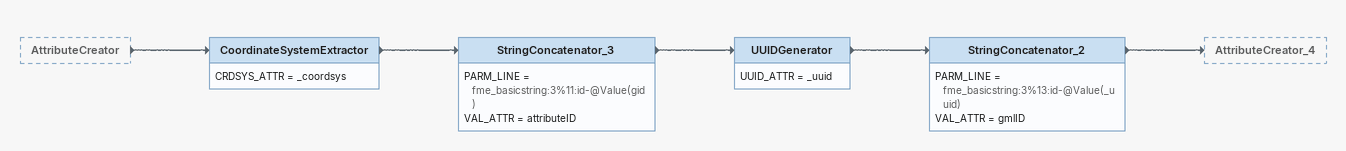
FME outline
AttributeCreator [outside]
    -> CoordinateSystemExtractor
CoordinateSystemExtractor
    CRDSYS_ATTR = _coordsys
    -> StringConcatenator_3
StringConcatenator_3
    PARM_LINE = fme_basicstring:3%11:id-@Value(gid)
    VAL_ATTR = attributeID
    -> UUIDGenerator
UUIDGenerator
    UUID_ATTR = _uuid
    -> StringConcatenator_2
StringConcatenator_2
    PARM_LINE = fme_basicstring:3%13:id-@Value(_uuid)
    VAL_ATTR = gmlID
    -> AttributeCreator_4
